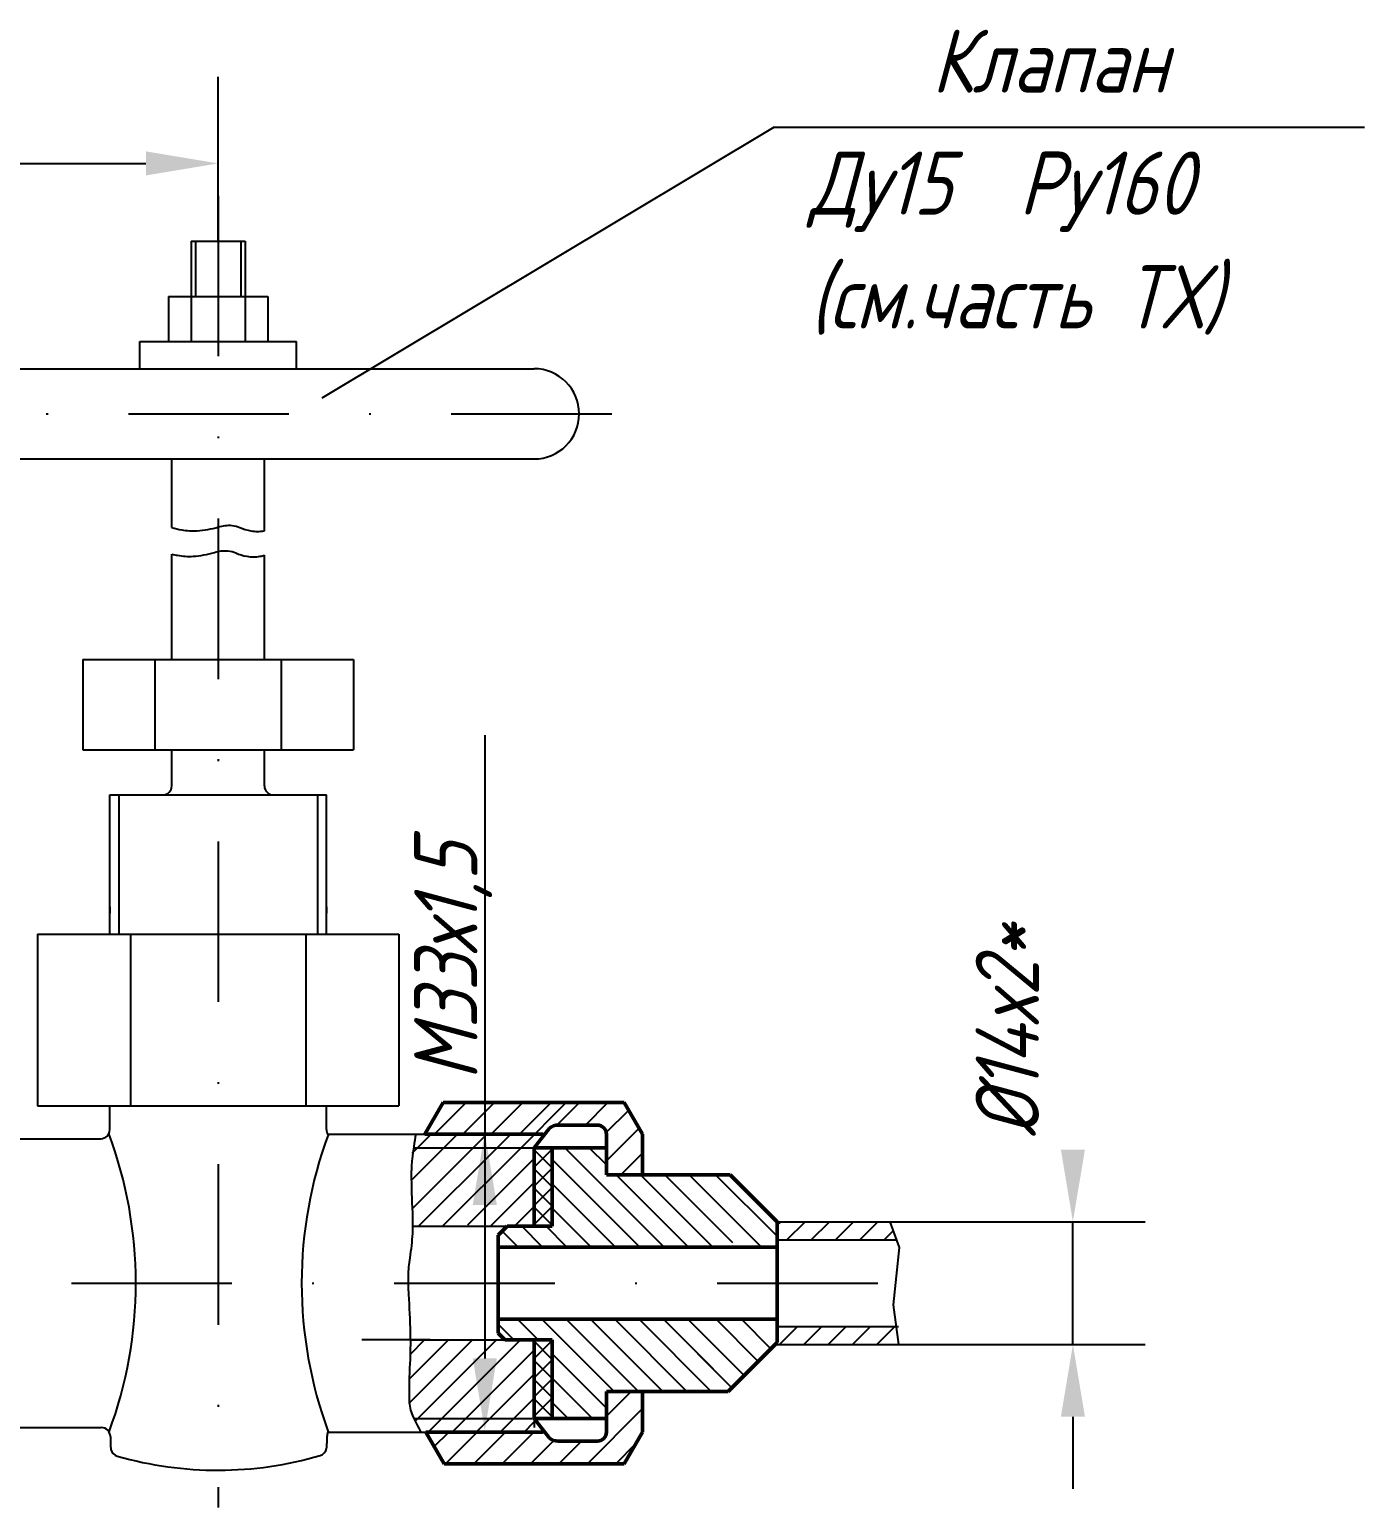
# Model space of a CAD drawing. Header units: inches. Extents: x 13568 to 14409, y 6060 to 6654.
# Drawn here: x 14128.4 to 14202.3, y 6302.6 to 6384.5 of the extents above; entities that cross this region are included whole.
import ezdxf

# ---------------------------------------------------------------- set-up
doc = ezdxf.new("R2010")
doc.units = ezdxf.units.IN
doc.header["$LTSCALE"] = 0.7
doc.header["$MEASUREMENT"] = 0
doc.linetypes.add('DASHDOT', pattern=[25.4, 12.7, -6.35, 0, -6.35])
doc.styles.get("Standard").update_dxf_attribs({"font": 'romand.shx', "width": 0.8, "oblique": 15, "height": 3.5})
doc.dimstyles.get("Standard").update_dxf_attribs({"dimtxt": 3.5, "dimasz": 4, "dimexe": 4, "dimexo": 0, "dimgap": 2, "dimtad": 1, "dimdec": 0, "dimdsep": 46, "dimtxsty": 'Standard', "dimcen": 0.09, "dimadec": 0, "dimazin": 0, "dimtfac": 1, "dimtdec": 0, "dimtmove": 0, "dimatfit": 3, "dimfxl": 0.18, "dimtolj": 1, "dimtzin": 0, "dimlwd": 25, "dimlwe": 25, "dimarcsym": 0})
pattern_1 = [(45, (7163.4885, 3078.4958), (-0.66291261, 0.66291261), [])]

# ---------------------------------------------------------------- blocks, each defined once
blk = doc.blocks.new('*D16')
at = {"color": 0, "lineweight": 25, "transparency": 16777216}
for p, q in [((14078.017, 6350.635), (14078.017, 6381.036)), ((14138.843, 6372.736), (14138.843, 6381.036)), ((14082.017, 6377.036), (14134.843, 6377.036))]:
    blk.add_line(p, q, dxfattribs=at)
for points in [[(14082.017, 6377.703), (14082.017, 6376.37), (14078.017, 6377.036)], [(14134.843, 6377.703), (14134.843, 6376.37), (14138.843, 6377.036)]]:
    blk.add_solid(points, dxfattribs=at)
at = {"layer": 'DEFPOINTS', "color": 0, "lineweight": 25, "transparency": 16777216}
for p in [(14138.843, 6377.036), (14138.843, 6372.736), (14078.017, 6350.635)]:
    blk.add_point(p, dxfattribs=at)
at = {"color": 0, "lineweight": 25, "transparency": 16777216, "insert": (14108.43, 6380.786), "char_height": 3.5, "attachment_point": 5}
blk.add_mtext('\\A1;125*', dxfattribs=at)

msp = doc.modelspace()

# ---------------------------------------------------------------- hatches: boundary and pattern name
at = {"lineweight": 25}
h = msp.add_hatch(dxfattribs=at)
h.set_pattern_fill('ANSI37', color=256, scale=6, style=0)
h.set_pattern_definition([(45, (7641.7171, 3070.4734), (-0.530330086, 0.530330086), []), (135, (7641.7171, 3070.4734), (-0.530330086, -0.530330086), [])])
h.paths.add_polyline_path([(14157.343, 6321.38), (14156.343, 6320.384), (14156.343, 6318.172), (14157.343, 6318.172)])
h.paths.add_polyline_path([(14157.343, 6322.522), (14156.343, 6322.522), (14156.343, 6320.384), (14157.343, 6321.38)])
h.paths.add_polyline_path([(14157.343, 6311.608), (14157.343, 6311.872), (14156.343, 6311.872), (14156.343, 6307.524), (14156.345, 6307.522), (14157.343, 6307.522)])
h = msp.add_hatch(dxfattribs=at)
h.set_pattern_fill('ANSI31', color=256, scale=7.5, style=0)
h.set_pattern_definition(pattern_1)
h.paths.add_polyline_path([(14156.343, 6311.872), (14154.724, 6311.872), (14154.324, 6311.872), (14154.324, 6306.772), (14154.752, 6306.772), (14154.324, 6306.344), (14154.324, 6305.022), (14156.145, 6305.022), (14156.343, 6305.22), (14157.343, 6306.22), (14157.343, 6306.343, -0.055449), (14157.191, 6306.434), (14156.345, 6307.522), (14156.343, 6307.522)])
h.paths.add_polyline_path([(14154.324, 6311.872), (14149.487, 6311.872, -0.014906), (14149.459, 6310.564, 0.01613), (14149.421, 6308.527, 0.103314), (14149.608, 6307.686, 0.004435), (14149.685, 6307.522), (14154.324, 6307.522)])
h.paths.add_polyline_path([(14156.343, 6311.872), (14154.324, 6311.872), (14154.324, 6306.772), (14154.752, 6306.772), (14154.324, 6306.344), (14154.324, 6305.022), (14156.145, 6305.022), (14156.343, 6305.22), (14157.343, 6306.22), (14157.343, 6306.343, -0.055449), (14157.191, 6306.434), (14156.345, 6307.522), (14156.343, 6307.522)])
h = msp.add_hatch(dxfattribs=at)
h.set_pattern_fill('ANSI31', color=256, scale=7.5, style=0)
h.set_pattern_definition(pattern_1)
h.paths.add_polyline_path([(14156.343, 6311.872), (14154.724, 6311.872), (14154.324, 6311.872), (14154.324, 6306.772), (14155.239, 6306.772), (14156.343, 6306.772), (14156.343, 6307.022)])
h = msp.add_hatch(dxfattribs=at)
h.set_pattern_fill('ANSI31', color=256, scale=7.5, style=0)
h.set_pattern_definition(pattern_1)
h.paths.add_polyline_path([(14154.324, 6307.522), (14149.685, 6307.522, 0.020722), (14150.079, 6306.772), (14150.343, 6306.772), (14154.324, 6306.772)])

# ---------------------------------------------------------------- linework, layer by layer
at = {"color": 0, "linetype": 'ByBlock'}
for p, q in [((14138.843, 6372.736), (14138.843, 6381.84)), ((14176.041, 6318.422), (14183.659, 6318.422)), ((14150.576, 6311.872), (14146.805, 6311.872)), ((14176.521, 6311.622), (14183.659, 6311.622))]:
    msp.add_line(p, q, dxfattribs=at)
for p, q in [((14169.634, 6379.051), (14144.586, 6364.033)), ((14169.634, 6379.051), (14202.318, 6379.051)), ((14137.343, 6372.736), (14140.343, 6372.736)), ((14137.343, 6372.736), (14137.343, 6367.166)), ((14137.593, 6372.736), (14137.593, 6369.666)), ((14140.093, 6372.736), (14140.093, 6369.666)), ((14140.343, 6372.736), (14140.343, 6367.166)), ((14136.093, 6369.666), (14141.593, 6369.666)), ((14136.093, 6369.666), (14136.093, 6367.166)), ((14141.593, 6369.666), (14141.593, 6367.166)), ((14134.508, 6367.166), (14143.178, 6367.166)), ((14134.508, 6365.666), (14134.508, 6367.166)), ((14143.178, 6365.666), (14143.178, 6367.166)), ((14121.35, 6365.666), (14156.335, 6365.666)), ((14121.35, 6360.666), (14156.335, 6360.666)), ((14136.278, 6356.866), (14136.278, 6360.666)), ((14141.408, 6356.692), (14141.408, 6360.666)), ((14136.278, 6349.559), (14136.278, 6355.399)), ((14141.408, 6349.559), (14141.408, 6355.331)), ((14131.343, 6349.559), (14146.343, 6349.559)), ((14131.343, 6344.559), (14146.343, 6344.559)), ((14136.278, 6342.559), (14136.278, 6344.559)), ((14141.408, 6342.559), (14141.408, 6344.559)), ((14132.843, 6342.059), (14144.843, 6342.059)), ((14132.843, 6334.343), (14132.843, 6342.059)), ((14133.348, 6342.059), (14133.348, 6334.343)), ((14144.338, 6342.059), (14144.338, 6334.343)), ((14144.843, 6334.343), (14144.843, 6342.059)), ((14132.843, 6335.862), (14132.843, 6335.512)), ((14144.843, 6335.862), (14144.843, 6335.512)), ((14128.843, 6334.343), (14148.843, 6334.343)), ((14128.843, 6334.343), (14128.843, 6324.843)), ((14133.988, 6334.343), (14133.988, 6324.843)), ((14143.698, 6334.343), (14143.698, 6324.843)), ((14148.843, 6334.343), (14148.843, 6324.843)), ((14128.843, 6324.843), (14148.843, 6324.843)), ((14132.843, 6323.522), (14132.843, 6324.843)), ((14144.843, 6323.522), (14144.843, 6324.843)), ((14121.343, 6323.022), (14132.343, 6323.022)), ((14121.343, 6307.022), (14132.375, 6307.022)), ((14132.875, 6306.522), (14132.875, 6306.139)), ((14144.87, 6306.522), (14144.87, 6306.139))]:
    msp.add_line(p, q)
at = {"linetype": 'DASHDOT'}
for p, q in [((14138.843, 6375.25), (14138.843, 6302.598)), ((14115.992, 6363.166), (14160.803, 6363.166)), ((14077.075, 6315.022), (14177.666, 6315.022))]:
    msp.add_line(p, q, dxfattribs=at)
at = {"linetype": 'Continuous'}
for p, q in [((14131.343, 6349.559), (14131.343, 6344.559)), ((14135.343, 6349.559), (14135.343, 6344.559)), ((14142.343, 6349.559), (14142.343, 6344.559)), ((14146.343, 6349.559), (14146.343, 6344.559)), ((14144.91, 6323.272), (14150.298, 6323.272)), ((14150.343, 6323.35), (14150.343, 6323.272)), ((14149.672, 6322.522), (14157.343, 6322.522)), ((14156.343, 6322.522), (14156.343, 6318.172)), ((14169.796, 6318.422), (14176.041, 6318.422)), ((14149.612, 6318.172), (14156.343, 6318.172)), ((14169.796, 6317.422), (14176.403, 6317.422)), ((14169.796, 6312.622), (14176.521, 6312.622)), ((14149.487, 6311.872), (14156.343, 6311.872)), ((14156.343, 6311.872), (14156.343, 6307.522)), ((14156.343, 6311.872), (14156.343, 6307.022)), ((14169.688, 6311.622), (14176.521, 6311.622)), ((14144.937, 6306.772), (14150.343, 6306.772)), ((14149.685, 6307.522), (14156.242, 6307.522))]:
    msp.add_line(p, q, dxfattribs=at)
at = {"lineweight": 25}
for p, q in [((14153.61, 6345.366), (14153.61, 6310.856)), ((14155.622, 6322.522), (14158.122, 6325.022)), ((14149.586, 6319.137), (14153.721, 6323.272)), ((14149.586, 6320.759), (14152.099, 6323.272)), ((14149.586, 6322.218), (14150.64, 6323.272)), ((14154.296, 6322.522), (14155.046, 6323.272)), ((14149.946, 6318.172), (14154.296, 6322.522)), ((14151.272, 6318.172), (14155.622, 6322.522)), ((14152.676, 6322.227), (14152.971, 6322.522)), ((14152.676, 6318.249), (14156.343, 6321.917)), ((14153.924, 6318.172), (14156.343, 6320.591)), ((14155.25, 6318.172), (14156.343, 6319.265)), ((14176.041, 6318.422), (14190.175, 6318.422)), ((14186.175, 6311.622), (14186.175, 6318.422)), ((14176.521, 6311.622), (14190.175, 6311.622)), ((14186.175, 6307.622), (14186.175, 6303.622))]:
    msp.add_line(p, q, dxfattribs=at)
at = {"lineweight": 50}
for p, q in [((14150.298, 6323.272), (14151.308, 6325.022)), ((14162.343, 6323.272), (14161.333, 6325.022)), ((14157.191, 6323.609), (14156.345, 6322.522)), ((14169.796, 6318.422), (14167.196, 6321.022)), ((14154.85, 6318.172), (14154.35, 6317.672)), ((14154.724, 6311.872), (14154.35, 6312.246)), ((14169.796, 6311.73), (14167.088, 6309.022)), ((14150.343, 6306.772), (14151.353, 6305.022)), ((14150.343, 6306.772), (14155.239, 6306.772)), ((14157.191, 6306.434), (14156.345, 6307.522)), ((14162.343, 6306.772), (14161.333, 6305.022))]:
    msp.add_line(p, q, dxfattribs=at)
at = {"color": 0}
for p, q in [((14150.822, 6323.272), (14152.572, 6325.022)), ((14152.393, 6323.272), (14154.143, 6325.022)), ((14153.965, 6323.272), (14155.715, 6325.022)), ((14155.536, 6323.272), (14157.286, 6325.022)), ((14157.605, 6323.769), (14158.858, 6325.022)), ((14159.179, 6323.772), (14160.429, 6325.022)), ((14160.336, 6323.357), (14161.577, 6324.598)), ((14160.343, 6321.792), (14162.152, 6323.602)), ((14163.542, 6317.022), (14158.042, 6322.522)), ((14160.343, 6321.567), (14159.389, 6322.522)), ((14162.195, 6317.022), (14157.343, 6321.873)), ((14161.144, 6321.022), (14162.343, 6322.221)), ((14164.843, 6317.067), (14160.889, 6321.022)), ((14166.236, 6317.022), (14162.236, 6321.022)), ((14167.343, 6317.261), (14163.583, 6321.022)), ((14168.93, 6317.022), (14164.93, 6321.022)), ((14169.796, 6317.614), (14166.388, 6321.022)), ((14160.848, 6317.022), (14157.343, 6320.526)), ((14159.501, 6317.022), (14157.343, 6319.179)), ((14169.796, 6318.224), (14169.994, 6318.422)), ((14170.341, 6317.422), (14171.341, 6318.422)), ((14171.688, 6317.422), (14172.688, 6318.422)), ((14173.035, 6317.422), (14174.035, 6318.422)), ((14174.382, 6317.422), (14175.382, 6318.422)), ((14155.459, 6317.022), (14154.58, 6317.901)), ((14156.806, 6317.022), (14155.656, 6318.172)), ((14158.153, 6317.022), (14157.003, 6318.172)), ((14175.729, 6317.422), (14176.224, 6317.916)), ((14155.221, 6311.872), (14154.35, 6312.743)), ((14156.568, 6311.872), (14155.418, 6313.022)), ((14160.765, 6309.022), (14156.765, 6313.022)), ((14162.112, 6309.022), (14158.112, 6313.022)), ((14163.459, 6309.022), (14159.459, 6313.022)), ((14164.806, 6309.022), (14160.806, 6313.022)), ((14166.153, 6309.022), (14162.153, 6313.022)), ((14167.294, 6309.228), (14163.501, 6313.022)), ((14167.968, 6309.901), (14164.848, 6313.022)), ((14168.751, 6310.685), (14166.414, 6313.022)), ((14169.453, 6311.387), (14167.818, 6313.022)), ((14169.929, 6311.622), (14170.929, 6312.622)), ((14171.276, 6311.622), (14172.276, 6312.622)), ((14172.623, 6311.622), (14173.623, 6312.622)), ((14173.97, 6311.622), (14174.97, 6312.622)), ((14175.317, 6311.622), (14176.317, 6312.622)), ((14160.343, 6308.097), (14157.343, 6311.097)), ((14167.294, 6309.228), (14165.251, 6311.272)), ((14159.571, 6307.522), (14157.343, 6309.75)), ((14158.224, 6307.522), (14157.343, 6308.403)), ((14160.343, 6307.648), (14161.716, 6309.022)), ((14159.288, 6305.022), (14162.288, 6308.022)), ((14150.806, 6305.969), (14151.609, 6306.772)), ((14151.43, 6305.022), (14153.18, 6306.772)), ((14153.002, 6305.022), (14154.752, 6306.772)), ((14154.573, 6305.022), (14156.323, 6306.772)), ((14156.343, 6305.22), (14157.432, 6306.309)), ((14157.716, 6305.022), (14158.966, 6306.272)), ((14160.859, 6305.022), (14161.979, 6306.141)), ((14156.145, 6305.022), (14156.343, 6305.22))]:
    msp.add_line(p, q, dxfattribs=at)
at = {"linetype": 'Continuous', "lineweight": 50}
for p, q in [((14151.308, 6325.022), (14161.333, 6325.022)), ((14150.298, 6323.272), (14156.843, 6323.272)), ((14157.674, 6323.772), (14159.843, 6323.772)), ((14160.343, 6323.272), (14160.343, 6321.022)), ((14162.343, 6323.272), (14162.343, 6321.022)), ((14156.343, 6322.522), (14160.343, 6322.522)), ((14156.343, 6322.522), (14156.343, 6318.172)), ((14157.343, 6322.522), (14157.343, 6318.172)), ((14160.343, 6321.022), (14167.196, 6321.022)), ((14169.796, 6318.422), (14169.796, 6311.73)), ((14154.35, 6317.672), (14154.35, 6312.246)), ((14154.85, 6318.172), (14157.343, 6318.172)), ((14154.35, 6317.022), (14169.796, 6317.022)), ((14154.35, 6313.022), (14169.796, 6313.022)), ((14154.724, 6311.872), (14157.343, 6311.872)), ((14156.343, 6311.872), (14156.343, 6307.522)), ((14157.343, 6311.872), (14157.343, 6307.522)), ((14160.343, 6309.022), (14167.088, 6309.022)), ((14160.343, 6309.022), (14160.343, 6306.772)), ((14162.343, 6309.022), (14162.343, 6306.772)), ((14150.343, 6306.772), (14156.843, 6306.772)), ((14156.343, 6307.522), (14160.343, 6307.522)), ((14157.674, 6306.272), (14159.843, 6306.272)), ((14151.353, 6305.022), (14161.333, 6305.022))]:
    msp.add_line(p, q, dxfattribs=at)
for points in [[(14136.278, 6356.866, 0.020044), (14136.825, 6356.742, 0.060126), (14137.678, 6356.689, 0.062299), (14138.864, 6356.906, -0.100606), (14139.611, 6356.986, -0.079078), (14140.052, 6356.872, 0.057292), (14140.652, 6356.689, 0.090584), (14141.385, 6356.688, 0.001723), (14141.408, 6356.692)], [(14136.278, 6355.399, 0.011822), (14136.602, 6355.331, 0.060126), (14137.455, 6355.277, 0.062299), (14138.641, 6355.495, -0.100606), (14139.388, 6355.574, -0.079078), (14139.829, 6355.46, 0.057292), (14140.429, 6355.277, 0.090584), (14141.162, 6355.276, 0.018376), (14141.408, 6355.331)], [(14149.791, 6323.272, 0.012435), (14149.589, 6321.902, 0.030036), (14149.54, 6321.096, 0.013798), (14149.597, 6318.921, -0.026226), (14149.599, 6317.776, -0.02831), (14149.453, 6316.425, 0.037565), (14149.362, 6315.404, 0.018986), (14149.386, 6314.4, -0.008915), (14149.48, 6312.262, -0.019358), (14149.459, 6310.564, 0.01613), (14149.421, 6308.527, 0.103314), (14149.608, 6307.686, 0.025158), (14150.079, 6306.772)]]:
    msp.add_lwpolyline(points, format="xyb")
msp.add_lwpolyline([(14176.041, 6318.422), (14176.556, 6316.998), (14176.224, 6313.812), (14176.521, 6311.622)])
for centre, radius, start, end in [((14156.335, 6363.166), 2.5, 270, 90), ((14135.778, 6342.559), 0.5, 270, 0), ((14141.908, 6342.559), 0.5, 180, 270), ((14132.343, 6323.522), 0.5, 270, 0), ((14110.59, 6315.022), 23.694, 339.64161, 20.44859), ((14167.161, 6315.022), 23.694, 159.62339, 200.34391), ((14145.343, 6323.522), 0.5, 180, 210), ((14132.375, 6306.522), 0.5, 0, 90), ((14145.37, 6306.522), 0.5, 150, 180), ((14134.375, 6306.139), 1.5, 180, 192.57267), ((14143.37, 6306.139), 1.5, 349.25465, 0), ((14157.674, 6307.072), 0.8, 225, 270), ((14133.399, 6305.921), 0.5, 192.57267, 254.02583), ((14138.822, 6324.865), 20.205, 254.02583, 286.30091), ((14144.353, 6305.952), 0.5, 286.30091, 349.25465)]:
    msp.add_arc(centre, radius, start, end)
at = {"lineweight": 50}
for centre, start, end in [((14157.674, 6322.972), 90, 127.16478), ((14157.674, 6307.072), 232.83522, 270)]:
    msp.add_arc(centre, 0.8, start, end, dxfattribs=at)
at = {"linetype": 'Continuous', "lineweight": 50}
for centre, start, end in [((14159.843, 6323.272), 0, 90), ((14159.843, 6306.772), 270, 0)]:
    msp.add_arc(centre, 0.5, start, end, dxfattribs=at)
at = {"lineweight": 25}
for points in [[(14152.943, 6319.356), (14154.277, 6319.356), (14153.61, 6323.356)], [(14185.509, 6322.422), (14186.842, 6322.422), (14186.175, 6318.422)], [(14152.943, 6310.856), (14154.277, 6310.856), (14153.61, 6306.856)], [(14185.509, 6307.622), (14186.842, 6307.622), (14186.175, 6311.622)]]:
    msp.add_solid(points, dxfattribs=at)
at = {"layer": 'DEFPOINTS', "color": 0, "linetype": 'ByBlock'}
for p in [(14138.843, 6372.736), (14158.835, 6363.166), (14156.843, 6323.272), (14176.041, 6318.422), (14150.7, 6318.172), (14148.305, 6311.872), (14150.576, 6311.872), (14154.324, 6312.246), (14169.324, 6311.272), (14176.521, 6311.622)]:
    msp.add_point(p, dxfattribs=at)
at = {"layer": 'DEFPOINTS', "color": 0, "linetype": 'ByBlock', "lineweight": 50}
for p in [(14156.343, 6307.022), (14156.843, 6306.772)]:
    msp.add_point(p, dxfattribs=at)

# ---------------------------------------------------------------- texts
at = {"lineweight": 25, "char_height": 3.5, "attachment_point": 1}
for s, insert, width in [('Клапан', (14178.355, 6384.462), 49.94934), ('Ду15  Ру160', (14171.58, 6377.695), 41.16479), ('(см.часть ТХ)', (14171.58, 6371.395), 43.71847)]:
    msp.add_mtext(s, dxfattribs=dict(at, insert=insert, width=width))
at = {"lineweight": 25, "insert": (14149.698, 6326.259), "char_height": 3.5, "width": 33.37741, "attachment_point": 1, "rotation": 90}
msp.add_mtext('М33х1,5', dxfattribs=at)
at = {"lineweight": 25, "insert": (14182.544, 6328.996), "char_height": 3.5, "attachment_point": 5, "rotation": 90}
msp.add_mtext('\\A1;%%C14х2*', dxfattribs=at)

# ---------------------------------------------------------------- dimensions: what is measured, and where the dimension line sits
at = {"lineweight": 25}
dim = msp.add_linear_dim(base=(14138.843, 6377.036), p1=(14078.017, 6350.635), p2=(14138.843, 6372.736), text='125*', dimstyle='Standard', dxfattribs=at)
dim.commit()
dim.dimension.update_dxf_attribs({"geometry": '*D16', "text_midpoint": (14108.43, 6380.786)})

doc.saveas('drawing.dxf')
